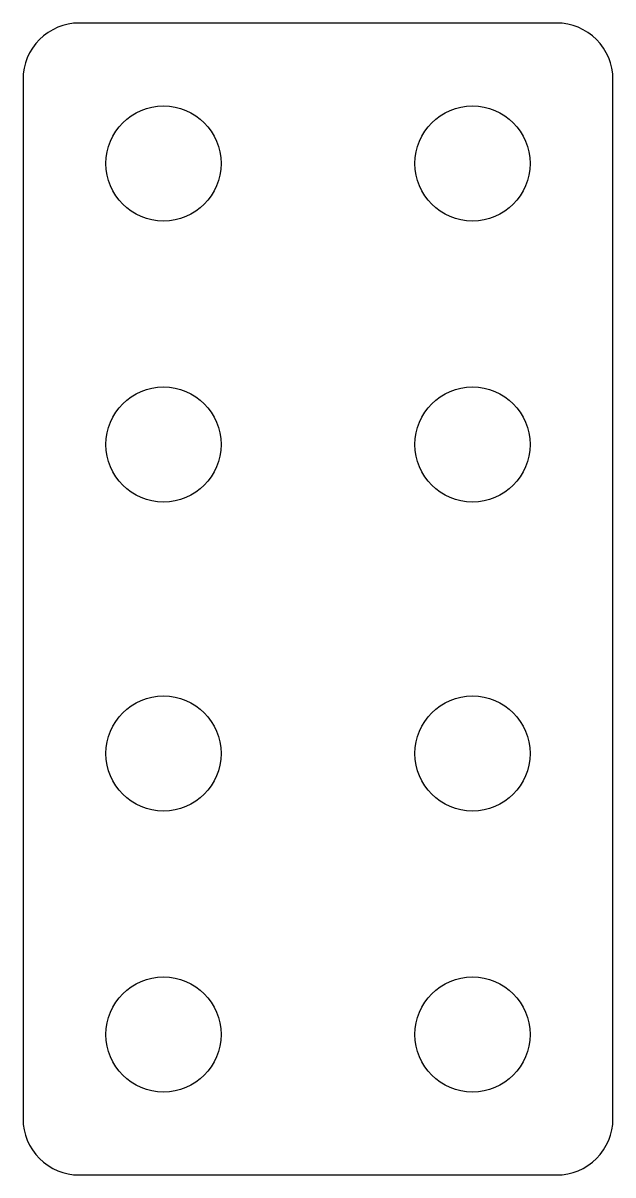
# Model space of a CAD drawing. Header units: millimetres. Extents: x -61.8 to -40.8, y 103 to 144.
import ezdxf

# ---------------------------------------------------------------- set-up
doc = ezdxf.new("R2010")
doc.units = ezdxf.units.MM
doc.layers.get('0').update_dxf_attribs({"linetype": 'CONTINUOUS'})

msp = doc.modelspace()

# ---------------------------------------------------------------- linework, layer by layer
msp.add_lwpolyline([(-61.772, 104.977, 0.414214), (-59.772, 102.977), (-42.772, 102.977, 0.414214), (-40.772, 104.977), (-40.772, 141.977, 0.414214), (-42.772, 143.977), (-59.772, 143.977, 0.414214), (-61.772, 141.977)], format="xyb", close=True)
for centre in [(-56.772, 138.977), (-45.772, 138.977), (-56.772, 128.977), (-45.772, 128.977), (-56.772, 117.977), (-45.772, 117.977), (-56.772, 107.977), (-45.772, 107.977)]:
    msp.add_circle(centre, 2.05)

doc.saveas('drawing.dxf')
